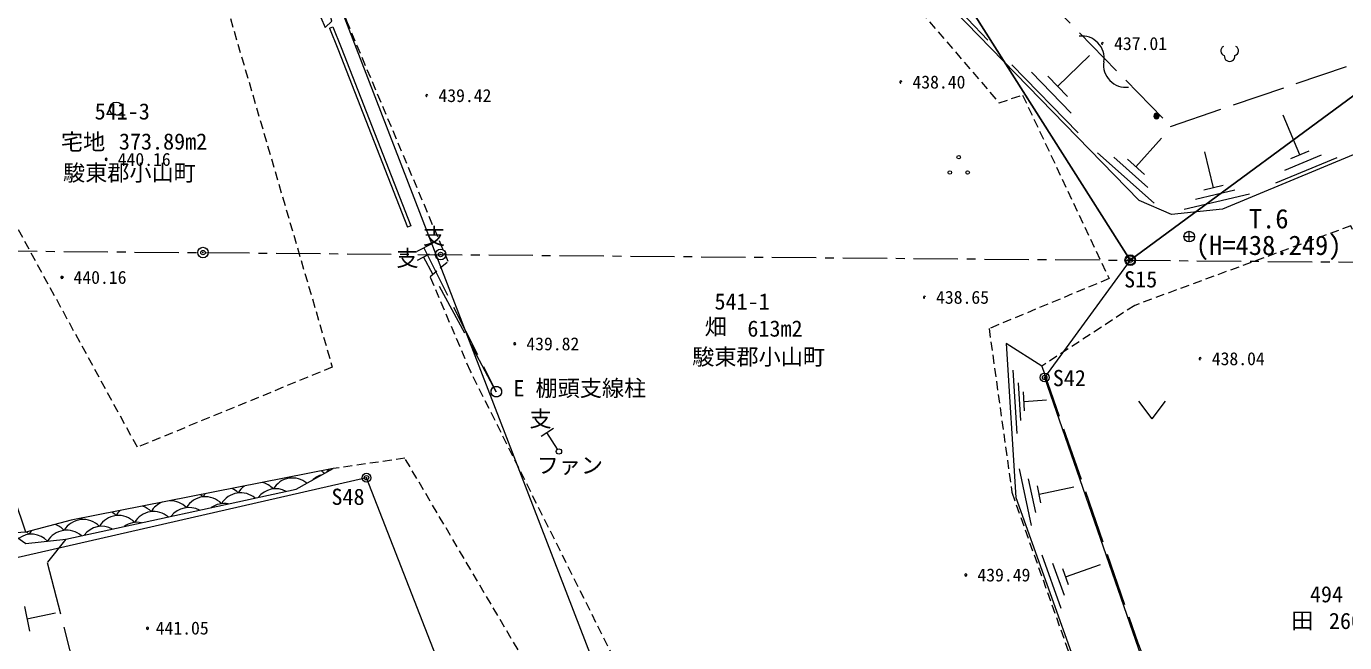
# Model space of a CAD drawing. Units: millimetres, scale not verified. Extents: x 5000 to 205306, y 4475 to 281715.
# Drawn here: x 138922 to 176144, y 70959 to 88368 of the extents above; entities that cross this region are included whole.
import ezdxf
from ezdxf.enums import TextEntityAlignment as Align

# ---------------------------------------------------------------- set-up
doc = ezdxf.new("R2010")
doc.units = ezdxf.units.MM
doc.header["$LTSCALE"] = 250
doc.header["$PDMODE"] = 32
doc.header["$PDSIZE"] = 125
for name, pattern in [('DASHED', [7.5, 6, -1.5]), ('USER1', [8, 5, -1, 1, -1]), ('USER3', [1.5, 1, -0.5])]:
    doc.linetypes.add(name, pattern=pattern)
for name, color, linetype, lineweight in [('センター', 7, 'Continuous', 13), ('プロットマーク', 5, 'Continuous', 13), ('ベクトルデータ', 30, 'Continuous', 13), ('地番名', 30, 'Continuous', 13), ('基準点プロット', 7, 'Continuous', 13), ('基準点点名', 7, 'Continuous', 13), ('汎用Layer', 7, 'Continuous', 13), ('測量図', 6, 'Continuous', 25), ('点名', 6, 'Continuous', 13), ('独標', 7, 'Continuous', 13), ('現況', 7, 'Continuous', 13)]:
    doc.layers.add(name, color=color, linetype=linetype, lineweight=lineweight)
for name, color, linetype in [('地目', 30, 'Continuous'), ('地積', 30, 'Continuous'), ('所有者', 30, 'Continuous')]:
    doc.layers.add(name, color=color, linetype=linetype)
doc.styles.add('ＭＳ ゴシック', font='')
doc.styles.add('ＭＳ 明朝', font='')
doc.styles.get('ＭＳ ゴシック').set_extended_font_data('MS Gothic')
doc.styles.get('ＭＳ 明朝').set_extended_font_data('MS Mincho')

msp = doc.modelspace()

# ---------------------------------------------------------------- hatches: boundary and pattern name
at = {"layer": '独標'}
for points in [[(169277.1, 87882.3, 0.41421), (169307.1, 87852.3, 0.41421)], [(163583.3, 86795.2, 0.41422), (163613.3, 86765.2, 0.41422)], [(150199.7, 86412.9, 0.41422), (150229.7, 86382.9, 0.41422)], [(164249.7, 80714.6, 0.41422), (164279.7, 80684.6, 0.41422)], [(172035.1, 78979.6, 0.41422), (172065.1, 78949.6, 0.41422)]]:
    msp.add_hatch(color=256, dxfattribs=at).paths.add_polyline_path(points)
h = msp.add_hatch(color=256, dxfattribs=at)
edge = h.paths.add_edge_path()
edge.add_ellipse((141173.8, 84610.9), major_axis=(23, 19.3), ratio=1, start_angle=140, end_angle=-40)
h = msp.add_hatch(color=256, dxfattribs=at)
edge = h.paths.add_edge_path()
edge.add_ellipse((139925.7, 81277.8), major_axis=(23, 19.3), ratio=1, start_angle=140, end_angle=-40)
h = msp.add_hatch(color=256, dxfattribs=at)
edge = h.paths.add_edge_path()
edge.add_ellipse((152711.1, 79399.9), major_axis=(23, 19.3), ratio=1, start_angle=140, end_angle=-40)
h = msp.add_hatch(color=256, dxfattribs=at)
edge = h.paths.add_edge_path()
edge.add_ellipse((165447.6, 72871), major_axis=(23, 19.3), ratio=1, start_angle=140, end_angle=-40)
h = msp.add_hatch(color=256, dxfattribs=at)
edge = h.paths.add_edge_path()
edge.add_ellipse((142342.7, 71363), major_axis=(23, 19.3), ratio=1, start_angle=140, end_angle=-40)
at = {"layer": '現況'}
msp.add_hatch(color=256, dxfattribs=at).paths.add_polyline_path([(170907.8, 85834.8, 0.99999), (170757.8, 85834.8, 0.99999)])

# ---------------------------------------------------------------- linework, layer by layer
at = {"layer": 'センター', "color": 5, "linetype": 'USER1'}
msp.add_line((61978.5, 82653.6), (179257.5, 81686.4), dxfattribs=at)
at = {"layer": 'プロットマーク', "color": 1}
for centre in [(143909.1, 81977.9), (150618.9, 81922.6), (170092.2, 81762)]:
    msp.add_circle(centre, 150, dxfattribs=at)
at = {"layer": 'プロットマーク', "color": 6}
msp.add_circle((170092.5, 81762), 125, dxfattribs=at)
at = {"layer": 'プロットマーク', "color": 33}
for centre in [(167673.4, 78450.2), (148525.2, 75617.2)]:
    msp.add_circle(centre, 125, dxfattribs=at)
at = {"layer": 'プロットマーク', "color": 1}
for p in [(143909.1, 81977.9), (150618.9, 81922.6), (170092.2, 81762)]:
    msp.add_point(p, dxfattribs=at)
at = {"layer": 'プロットマーク', "color": 6}
msp.add_point((170092.5, 81762), dxfattribs=at)
at = {"layer": 'プロットマーク', "color": 33}
for p in [(167673.4, 78450.2), (148525.2, 75617.2)]:
    msp.add_point(p, dxfattribs=at)
at = {"layer": 'ベクトルデータ', "color": 171}
for points in [[(170092.5, 81762), (164353.5, 90808.5), (158249.6, 96972.1), (155698.6, 99626.6), (139105.2, 117082.7)], [(145199.7, 95614.9), (160329.8, 56417.7), (160482.1, 55572.8)], [(183060.2, 91241.7), (177629.4, 87318.8), (170092.5, 81762), (167673.4, 78450.2), (173881.5, 60511.3)], [(156830, 54332.2), (148525.2, 75617.2), (137903.4, 73186.2)]]:
    msp.add_lwpolyline(points, dxfattribs=at)
at = {"layer": '基準点プロット'}
for p, q in [((171605.9, 82427.8), (171905.9, 82427.8)), ((171755.9, 82277.8), (171755.9, 82577.8))]:
    msp.add_line(p, q, dxfattribs=at)
msp.add_circle((171755.9, 82427.8), 150, dxfattribs=at)
at = {"layer": '汎用Layer'}
for p, q in [((141708.9, 85855), (141458.9, 85855)), ((170324, 77783.4), (170699, 77283.4)), ((171074, 77783.4), (170699, 77283.4))]:
    msp.add_line(p, q, dxfattribs=at)
for centre, radius in [((141458.9, 86042.5), 187.5), ((165247.9, 84674.3), 50), ((164997.9, 84241.3), 50), ((165497.9, 84241.3), 50)]:
    msp.add_circle(centre, radius, dxfattribs=at)
for centre, radius, start, end in [((172782.9, 87677.7), 137.1, 116.40406, 254.79462), ((172896.9, 87526.7), 151.2, 172.84733, 7.15267), ((173011, 87677.7), 137.1, 285.20538, 63.59594)]:
    msp.add_arc(centre, radius, start, end, dxfattribs=at)
at = {"layer": '測量図'}
msp.add_lwpolyline([(69957.6, 21809.8), (108771.4, 36437.2), (143328, 49589.7), (156830, 54332.2), (160482.1, 55572.8), (160329.8, 56417.7), (173881.5, 60511.3), (184463.6, 63676.2), (177629.4, 87318.8), (170092.5, 81762), (164353.5, 90808.5), (158249.6, 96972.1), (155698.6, 99626.6), (144153.9, 111771.5), (139673.2, 111606.5), (130725.1, 110252.1), (118866.4, 109261.6), (110167.5, 110591.6), (89744.9, 111648.9)], dxfattribs=at)
at = {"layer": '独標'}
for points in [[(169277.1, 87882.3, 0.41421), (169307.1, 87852.3, 0.41421)], [(163583.3, 86795.2, 0.41422), (163613.3, 86765.2, 0.41422)], [(150199.7, 86412.9, 0.41422), (150229.7, 86382.9, 0.41422)], [(164249.7, 80714.6, 0.41422), (164279.7, 80684.6, 0.41422)], [(172035.1, 78979.6, 0.41422), (172065.1, 78949.6, 0.41422)]]:
    msp.add_lwpolyline(points, format="xyb", close=True, dxfattribs=at)
for centre, start, end in [((169307.1, 87882.3), 0, 180), ((163613.3, 86795.2), 0, 180), ((150229.7, 86412.9), 0, 180), ((141173.8, 84610.9), 360, 180), ((141173.8, 84610.9), 180, 360), ((139925.7, 81277.8), 359.99898, 180.00102), ((139925.7, 81277.8), 180, 360), ((164279.7, 80714.6), 0, 180), ((152711.1, 79399.9), 359.99898, 180.00102), ((152711.1, 79399.9), 180, 360), ((172065.1, 78979.6), 0, 180), ((165447.6, 72871), 359.99898, 180.00102), ((165447.6, 72871), 180, 360), ((142342.7, 71363), 359.99898, 180.00102), ((142342.7, 71363), 180, 360)]:
    msp.add_arc(centre, 30, start, end, dxfattribs=at)
at = {"layer": '現況'}
for p, q in [((166070.8, 87974.4), (163870.6, 90306)), ((147479.9, 88321.4), (147572.6, 88358.8)), ((168040.3, 86670.1), (168940.5, 87547.5)), ((168616.8, 85362.2), (166747.6, 87280)), ((168422, 85920.2), (167300.5, 87070.9)), ((168320.6, 86382.4), (167759.9, 86957.7)), ((174875.1, 84734.9), (174409.7, 85854.8)), ((170251.2, 84401.7), (170973.8, 85210.9)), ((170764.9, 83370.2), (169168.4, 84795.9)), ((170587.9, 83814.7), (169630, 84670.1)), ((170490.7, 84187.8), (170011.7, 84615.5)), ((172440.2, 83804.4), (172198.5, 84825.1)), ((175921, 84655.2), (174193.7, 83937.5)), ((175484.4, 84730.9), (174448, 84300.3)), ((175134.2, 84842.5), (174616, 84627.2)), ((172716.8, 83869.9), (172163.6, 83738.9)), ((173455.4, 83629.3), (171611.4, 83192.6)), ((173040, 83738.7), (171933.6, 83476.6)), ((149776, 82731.6), (149682.9, 82695.3)), ((149954.7, 82017.5), (150357.7, 82220.8)), ((149965.5, 81760.7), (150303.5, 81943.2)), ((166899.3, 76865.2), (166787.6, 78652.4)), ((167001.1, 77230.4), (166934.1, 78302.7)), ((167108.5, 77506.2), (167075, 78042.4)), ((167091.7, 77774.3), (167721.8, 77813.7)), ((153458.1, 76795.9), (153803.2, 77014.2)), ((167302.5, 74270.3), (166959.9, 75868)), ((167427.8, 74631.4), (167222.3, 75590.1)), ((167570.3, 74912.6), (167467.5, 75392)), ((167518.9, 75152.3), (168497.9, 75362.2)), ((168142.6, 71924.7), (167605.1, 73427.8)), ((168230, 72295), (167907.5, 73196.8)), ((168344.3, 72590.2), (168183.1, 73041.1)), ((168263.7, 72815.6), (169248.2, 73167.7)), ((138865.6, 71984.4), (139006.4, 71285.2)), ((138936, 71634.8), (139744.9, 71797.8))]:
    msp.add_line(p, q, dxfattribs=at)
at = {"layer": '現況', "linetype": 'DASHED'}
for p, q in [((150141.2, 82111.6), (152191.2, 78047.9)), ((152191.2, 78047.9), (150136.6, 81853.1)), ((167597.1, 78770.8), (166590.3, 79405.1)), ((153919.5, 76421.3), (153618.4, 76897.3)), ((140040.7, 73884.3), (139514.9, 73227.6)), ((141768, 64497.8), (139514.9, 73227.6))]:
    msp.add_line(p, q, dxfattribs=at)
at = {"layer": '現況', "linetype": 'USER3'}
msp.add_line((139977.7, 81280), (139925.7, 81277.8), dxfattribs=at)
at = {"layer": '現況', "linetype": 'DASHED'}
for points in [[(144854.9, 112384), (148013.5, 108739.8), (153769.2, 102975.6), (159019.5, 97517.6), (164732, 92221.3), (171230.3, 85541.9)], [(171230.3, 85541.9), (176511.3, 87344.2), (177857.6, 87003.8), (178571.3, 84749.5), (179881.4, 79059.3), (182658.6, 69397.3), (183943, 63998.9), (183813.9, 63221.6)], [(167597.1, 78770.8), (170304.3, 70951.2), (174010.5, 61692)]]:
    msp.add_lwpolyline(points, dxfattribs=at)
at = {"layer": '現況'}
for points in [[(172695.1, 83206.5), (171253.3, 83055.3), (170339.6, 83451), (170337.7, 83453.3), (165106.4, 88820.7), (157207.8, 97372.6), (149678.5, 105329.2), (143741.5, 111902.3), (142857.2, 111891.9), (141014.9, 110132.2)], [(147479.9, 88321.4), (147716.2, 87735.9), (149682.9, 82695.3)], [(147572.6, 88358.8), (147809.2, 87772.7), (149776, 82731.6)], [(182974.8, 62641.8), (182779.7, 63422.4), (181314.4, 69013.9), (178747.8, 78730.9), (177329, 84112.1), (176382, 84738.4), (172695.1, 83206.5)], [(166590.3, 79405.1), (166861.7, 75061.5), (169487.2, 67718.7), (172022.1, 60376.4)]]:
    msp.add_lwpolyline(points, dxfattribs=at)
at = {"layer": '現況', "linetype": 'USER3'}
for points in [[(145735.6, 95070.1), (150955.1, 96083.9), (151880.9, 94869.3), (154475.8, 95822.9), (155380.9, 94645.9), (158327.6, 95622.4), (166384.9, 86208), (167052.5, 86428.8), (169492.2, 81240.9), (166105, 79828.7), (166748.1, 75205), (169270, 68111), (171372.6, 60431.1), (160925.8, 57470.3), (158801.2, 62280.3), (156178.1, 69183.5), (151460.8, 78626.8), (150319.2, 81306.5), (150830.6, 81729.2), (147989.3, 88463.2), (145878.1, 94013.6)], [(147560.1, 78741.5), (142055.6, 76480.1), (138053.9, 83801.9), (136442, 92326.3), (143841.4, 91468.2)]]:
    msp.add_lwpolyline(points, close=True, dxfattribs=at)
at = {"layer": '現況'}
for points in [[(144513.9, 94681.2), (146991, 89191.5), (147356.5, 88333.7), (147547.5, 88515), (147332, 89317.2), (145058.2, 94858.9), (144236.6, 95424.6), (144134.5, 95043.2)], [(147586.4, 75875.8), (140190.3, 74419.4), (138909.7, 74075.1), (138587.6, 75029.5), (137870.5, 78023.5), (137442.7, 77507.1), (137783.5, 76753.3), (138489.8, 74053), (138904.5, 73755.8), (140040.7, 73884.3), (146541.3, 75292)], [(138904.5, 73755.8), (140040.7, 73884.3), (146541.3, 75292), (147586.4, 75875.8), (140190.3, 74419.4), (138909.7, 74075.1), (138489.8, 74053)]]:
    msp.add_lwpolyline(points, close=True, dxfattribs=at)
msp.add_lwpolyline([(170907.8, 85834.8, 0.99999), (170757.8, 85834.8, 0.99999)], format="xyb", close=True, dxfattribs=at)
at = {"layer": '現況', "linetype": 'USER3'}
for points in [[(174010.5, 61692), (179504, 62615.9), (180776.4, 65029.1), (180323.1, 70339.8), (178039.9, 78457.7), (176321.7, 82734.1), (170216.9, 80486.9), (167597.1, 78770.8)], [(157105, 57716.6), (155417.1, 64011.4), (152995.2, 70431.2), (149609.3, 76169.1), (147586.4, 75875.8)]]:
    msp.add_lwpolyline(points, dxfattribs=at)
at = {"layer": '現況'}
for centre, radius in [((152191.2, 78047.9), 150), ((153959.6, 76357.9), 75)]:
    msp.add_circle(centre, radius, dxfattribs=at)
at = {"layer": '現況', "linetype": 'DASHED'}
msp.add_circle((152191.2, 78047.9), 150, dxfattribs=at)
msp.add_circle((152191.2, 78047.9), 150, dxfattribs=at)
at = {"layer": '現況'}
for centre, start, end in [((168728.3, 87468.8), 350.95136, 97.21156), ((169962.8, 87272.2), 170.95136, 277.21156), ((146435.4, 74984.8), 49.45762, 149.58143), ((145910.5, 75177), 43.32123, 46.52021), ((146904.1, 75289.4), 145.92255, 149.58143), ((147429.1, 75097.1), 103.94518, 134.42905), ((146904.1, 75289.4), 45.84879, 56.35645), ((147897.8, 75401.7), 133.94109, 144.35153), ((144973, 74567.8), 49.18271, 149.58143), ((144448.1, 74760.1), 43.32123, 62.53851), ((145441.7, 74872.4), 125.31685, 149.58143), ((145966.6, 74680.2), 61.86847, 142.56927), ((145441.7, 74872.4), 43.32123, 76.96216), ((141992, 74230.7), 43.32123, 69.70535), ((142985.6, 74343.1), 111.39854, 149.58143), ((142985.6, 74343.1), 43.32123, 90.88046), ((143979.3, 74455.5), 43.32123, 149.58143), ((143454.4, 74647.7), 43.32123, 51.73671), ((144448.1, 74760.1), 139.7405, 149.58143), ((144504.2, 74263.2), 78.98348, 125.45426), ((140004.6, 74006), 43.32123, 47.4169), ((140998.3, 74118.4), 144.88091, 149.58143), ((141523.2, 73926.1), 43.32123, 149.58143), ((140998.3, 74118.4), 43.32123, 57.39809), ((141992, 74230.7), 132.57365, 149.58143), ((142516.9, 74038.5), 48.89673, 149.58143), ((143510.6, 74150.9), 61.51616, 142.92158), ((138542.2, 73589.1), 43.32123, 51.80863), ((139535.9, 73701.4), 138.15622, 149.58143), ((140060.8, 73509.2), 48.61181, 149.58143), ((139535.9, 73701.4), 43.32123, 71.941), ((140529.6, 73813.8), 43.32123, 149.58143), ((141054.5, 73621.5), 61.16635, 143.27139), ((142048.2, 73733.9), 78.40986, 126.02788), ((139067.1, 73396.8), 43.32123, 126.00031)]:
    msp.add_arc(centre, 625, start, end, dxfattribs=at)

# ---------------------------------------------------------------- texts
at = {"layer": '地番名', "style": 'ＭＳ 明朝'}
for s, p in [('541-3', (140849.9, 85599.1)), ('541-1', (158352.1, 80230.6)), ('494', (175163.8, 71959.4))]:
    msp.add_text(s, height=458.2, dxfattribs=at).set_placement(p, align=Align.BOTTOM_LEFT)
at = {"layer": '地目', "style": 'ＭＳ 明朝'}
for s, p in [('宅地', (139898.5, 84738.7)), ('畑', (158076, 79517.5)), ('田', (174636.9, 71218))]:
    msp.add_text(s, height=458.2, dxfattribs=at).set_placement(p, align=Align.BOTTOM_LEFT)
at = {"layer": '地積', "style": 'ＭＳ 明朝'}
for s, p in [('373.89m2', (141535.4, 84749.6)), ('613m2', (159279.8, 79465.3)), ('260m2', (175699.9, 71206.6))]:
    msp.add_text(s, height=458.2, dxfattribs=at).set_placement(p, align=Align.BOTTOM_LEFT)
at = {"layer": '基準点点名', "style": 'ＭＳ ゴシック'}
for s, p in [('T.6', (173999.4, 82494.7)), ('(H=438.249)', (173999.4, 81744.7))]:
    msp.add_text(s, height=549.9, dxfattribs=at).set_placement(p, align=Align.BOTTOM_CENTER)
at = {"layer": '所有者', "style": 'ＭＳ 明朝'}
for p in [(139956.8, 83865.6), (157722.9, 78667.9)]:
    msp.add_text('駿東郡小山町', height=458.2, dxfattribs=at).set_placement(p, align=Align.BOTTOM_LEFT)
at = {"layer": '汎用Layer', "style": 'ＭＳ ゴシック'}
for s, p in [('支', (150121.2, 82072.9)), ('支', (149370, 81453.5)), ('E 棚頭支線柱', (152675, 77780.2)), ('支', (153127.8, 76918.5)), ('ファン', (153329.6, 75602.4))]:
    msp.add_text(s, height=458.2, dxfattribs=at).set_placement(p, align=Align.BOTTOM_LEFT)
at = {"layer": '点名', "style": 'ＭＳ 明朝'}
msp.add_text('S15', height=458.2, dxfattribs=at).set_placement((169917.6, 80854.7), align=Align.BOTTOM_LEFT)
at = {"layer": '点名', "color": 33, "style": 'ＭＳ 明朝'}
for s, p in [('S42', (167902.8, 78067)), ('S48', (147535.7, 74713.4))]:
    msp.add_text(s, height=458.2, dxfattribs=at).set_placement(p, align=Align.BOTTOM_LEFT)
at = {"layer": '独標', "style": 'ＭＳ ゴシック'}
for s, p in [('437.01', (170382.1, 87882.3)), ('438.40', (164688.3, 86795.2)), ('439.42', (151304.7, 86412.9)), ('440.16', (142248.8, 84610.9)), ('440.16', (141000.7, 81277.8)), ('438.65', (165354.7, 80714.6)), ('439.82', (153786.1, 79399.9)), ('438.04', (173140.1, 78979.6)), ('439.49', (166522.6, 72871)), ('441.05', (143321.5, 71371.4))]:
    msp.add_text(s, height=366.6, dxfattribs=at).set_placement(p, align=Align.MIDDLE_CENTER)

doc.saveas('drawing.dxf')
